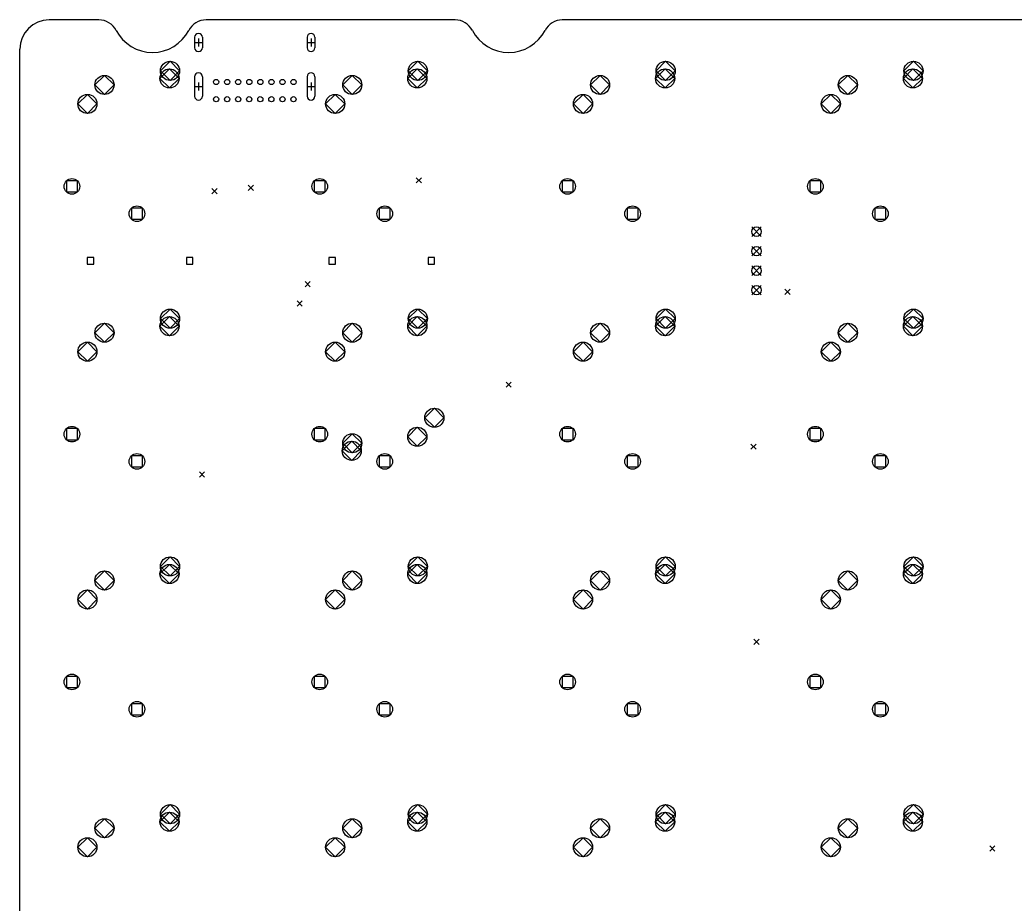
# Model space of a CAD drawing. Extents: x 8 to 295, y -192 to -55.
# Drawn here: x 10.1 to 86.6, y -123.3 to -55.3 of the extents above; entities that cross this region are included whole.
import ezdxf

# ---------------------------------------------------------------- set-up
doc = ezdxf.new("R2010")
doc.units = 0
doc.layers.add('BLACK', color=7, linetype='CONTINUOUS')

msp = doc.modelspace()

# ---------------------------------------------------------------- linework, layer by layer
at = {"layer": 'BLACK', "linetype": 'CONTINUOUS'}
for p, q in [((16.1175, -55.2937), (12.3, -55.2937)), ((43.5019, -55.2937), (24.3637, -55.2937)), ((104.8, -55.3), (51.7481, -55.2937)), ((23.48, -56.6327), (23.48, -57.4327)), ((23.48, -57.0328), (24.08, -57.0328)), ((23.78, -56.7327), (23.78, -57.3327)), ((24.08, -56.6327), (24.08, -57.4327)), ((32.13, -56.6327), (32.13, -57.4327)), ((32.13, -57.0328), (32.73, -57.0328)), ((32.43, -56.7327), (32.43, -57.3327)), ((32.73, -56.6327), (32.73, -57.4327)), ((10.05, -147.244), (10.05, -57.5437)), ((21.59, -58.4787), (20.855, -59.2137)), ((22.325, -59.2137), (21.59, -58.4787)), ((40.64, -58.4788), (39.905, -59.2138)), ((41.375, -59.2138), (40.64, -58.4788)), ((59.69, -58.4788), (58.955, -59.2138)), ((60.425, -59.2138), (59.69, -58.4788)), ((78.7401, -58.4788), (78.0051, -59.2138)), ((79.4751, -59.2138), (78.7401, -58.4788)), ((16.55, -59.5587), (15.815, -60.2937)), ((17.285, -60.2937), (16.55, -59.5587)), ((21.55, -59.0587), (20.815, -59.7937)), ((20.855, -59.2137), (21.59, -59.9487)), ((22.285, -59.7937), (21.55, -59.0587)), ((21.59, -59.9487), (22.325, -59.2137)), ((23.48, -59.6627), (23.48, -61.1627)), ((24.08, -59.6627), (24.08, -61.1627)), ((32.13, -59.6627), (32.13, -61.1627)), ((32.73, -59.6627), (32.73, -61.1627)), ((35.6, -59.5588), (34.865, -60.2938)), ((36.335, -60.2938), (35.6, -59.5588)), ((40.6, -59.0588), (39.865, -59.7938)), ((39.905, -59.2138), (40.64, -59.9488)), ((41.335, -59.7938), (40.6, -59.0588)), ((40.64, -59.9488), (41.375, -59.2138)), ((54.65, -59.5588), (53.915, -60.2938)), ((55.385, -60.2938), (54.65, -59.5588)), ((59.65, -59.0588), (58.915, -59.7938)), ((58.955, -59.2138), (59.69, -59.9488)), ((60.385, -59.7938), (59.65, -59.0588)), ((59.69, -59.9488), (60.425, -59.2138)), ((73.7001, -59.5588), (72.9651, -60.2938)), ((74.4351, -60.2938), (73.7001, -59.5588)), ((78.7001, -59.0588), (77.9651, -59.7938)), ((78.0051, -59.2138), (78.7401, -59.9488)), ((79.4351, -59.7938), (78.7001, -59.0588)), ((78.7401, -59.9488), (79.4751, -59.2138)), ((15.815, -60.2937), (16.55, -61.0287)), ((16.55, -61.0287), (17.285, -60.2937)), ((20.815, -59.7937), (21.55, -60.5287)), ((21.55, -60.5287), (22.285, -59.7937)), ((23.48, -60.4127), (24.08, -60.4127)), ((23.78, -60.1127), (23.78, -60.7127)), ((32.13, -60.4127), (32.73, -60.4127)), ((32.43, -60.1127), (32.43, -60.7127)), ((34.865, -60.2938), (35.6, -61.0288)), ((35.6, -61.0288), (36.335, -60.2938)), ((39.865, -59.7938), (40.6, -60.5288)), ((40.6, -60.5288), (41.335, -59.7938)), ((53.915, -60.2938), (54.65, -61.0288)), ((54.65, -61.0288), (55.385, -60.2938)), ((58.915, -59.7938), (59.65, -60.5288)), ((59.65, -60.5288), (60.385, -59.7938)), ((72.9651, -60.2938), (73.7001, -61.0288)), ((73.7001, -61.0288), (74.4351, -60.2938)), ((77.9651, -59.7938), (78.7001, -60.5288)), ((78.7001, -60.5288), (79.4351, -59.7938)), ((15.24, -61.0187), (14.505, -61.7537)), ((15.975, -61.7537), (15.24, -61.0187)), ((34.29, -61.0188), (33.555, -61.7538)), ((35.025, -61.7538), (34.29, -61.0188)), ((53.34, -61.0188), (52.605, -61.7538)), ((54.075, -61.7538), (53.34, -61.0188)), ((72.3901, -61.0188), (71.6551, -61.7538)), ((73.1251, -61.7538), (72.3901, -61.0188)), ((14.505, -61.7537), (15.24, -62.4887)), ((15.24, -62.4887), (15.975, -61.7537)), ((33.555, -61.7538), (34.29, -62.4888)), ((34.29, -62.4888), (35.025, -61.7538)), ((52.605, -61.7538), (53.34, -62.4888)), ((53.34, -62.4888), (54.075, -61.7538)), ((71.6551, -61.7538), (72.3901, -62.4888)), ((72.3901, -62.4888), (73.1251, -61.7538)), ((14.4742, -67.6695), (13.6257, -67.6695)), ((13.6257, -67.6695), (13.6257, -68.518)), ((14.4742, -68.518), (14.4742, -67.6695)), ((27.6, -68), (28, -68.4)), ((28, -68), (27.6, -68.4)), ((33.5243, -67.6695), (32.6758, -67.6695)), ((32.6758, -67.6695), (32.6758, -68.5181)), ((33.5243, -68.5181), (33.5243, -67.6695)), ((40.5194, -67.4275), (40.9194, -67.8275)), ((40.9194, -67.4275), (40.5194, -67.8275)), ((52.5743, -67.6695), (51.7258, -67.6695)), ((51.7258, -67.6695), (51.7258, -68.5181)), ((52.5743, -68.5181), (52.5743, -67.6695)), ((71.6243, -67.6695), (70.7758, -67.6695)), ((70.7758, -67.6695), (70.7758, -68.5181)), ((71.6243, -68.5181), (71.6243, -67.6695)), ((13.6257, -68.518), (14.4742, -68.518)), ((24.8031, -68.261), (25.2031, -68.661)), ((25.2031, -68.261), (24.8031, -68.661)), ((32.6758, -68.5181), (33.5243, -68.5181)), ((51.7258, -68.5181), (52.5743, -68.5181)), ((70.7758, -68.5181), (71.6243, -68.5181)), ((19.4742, -69.7695), (18.6257, -69.7695)), ((18.6257, -69.7695), (18.6257, -70.618)), ((19.4742, -70.618), (19.4742, -69.7695)), ((38.5243, -69.7695), (37.6758, -69.7695)), ((37.6758, -69.7695), (37.6758, -70.6181)), ((38.5243, -70.6181), (38.5243, -69.7695)), ((57.5743, -69.7695), (56.7258, -69.7695)), ((56.7258, -69.7695), (56.7258, -70.6181)), ((57.5743, -70.6181), (57.5743, -69.7695)), ((76.6243, -69.7695), (75.7758, -69.7695)), ((75.7758, -69.7695), (75.7758, -70.6181)), ((76.6243, -70.6181), (76.6243, -69.7695)), ((18.6257, -70.618), (19.4742, -70.618)), ((37.6758, -70.6181), (38.5243, -70.6181)), ((56.7258, -70.6181), (57.5743, -70.6181)), ((75.7758, -70.6181), (76.6243, -70.6181)), ((66.3067, -71.2067), (67.0433, -71.9433)), ((67.0433, -71.2067), (66.3067, -71.9433)), ((66.3067, -72.7067), (67.0433, -73.4433)), ((67.0433, -72.7067), (66.3067, -73.4433)), ((15.7256, -73.5713), (15.2306, -73.5713)), ((15.2306, -73.5713), (15.2306, -74.0663)), ((15.2306, -74.0663), (15.7256, -74.0663)), ((15.7256, -74.0663), (15.7256, -73.5713)), ((23.3456, -73.5713), (22.8506, -73.5713)), ((22.8506, -73.5713), (22.8506, -74.0663)), ((22.8506, -74.0663), (23.3456, -74.0663)), ((23.3456, -74.0663), (23.3456, -73.5713)), ((34.2994, -73.5713), (33.8044, -73.5713)), ((33.8044, -73.5713), (33.8044, -74.0663)), ((33.8044, -74.0663), (34.2994, -74.0663)), ((34.2994, -74.0663), (34.2994, -73.5713)), ((41.9194, -73.5713), (41.4244, -73.5713)), ((41.4244, -73.5713), (41.4244, -74.0663)), ((41.4244, -74.0663), (41.9194, -74.0663)), ((41.9194, -74.0663), (41.9194, -73.5713)), ((66.3067, -74.2067), (67.0433, -74.9433)), ((67.0433, -74.2067), (66.3067, -74.9433)), ((31.9761, -75.4048), (32.3761, -75.8048)), ((32.3761, -75.4048), (31.9761, -75.8048)), ((66.3067, -75.7067), (67.0433, -76.4433)), ((67.0433, -75.7067), (66.3067, -76.4433)), ((68.8563, -76.0001), (69.2563, -76.4001)), ((69.2563, -76.0001), (68.8563, -76.4001)), ((31.3541, -76.9041), (31.7541, -77.3041)), ((31.7541, -76.9041), (31.3541, -77.3041)), ((21.59, -77.5288), (20.855, -78.2638)), ((22.325, -78.2638), (21.59, -77.5288)), ((40.64, -77.5288), (39.905, -78.2638)), ((41.375, -78.2638), (40.64, -77.5288)), ((59.69, -77.5288), (58.955, -78.2638)), ((60.425, -78.2638), (59.69, -77.5288)), ((78.7401, -77.5288), (78.0051, -78.2638)), ((79.4751, -78.2638), (78.7401, -77.5288)), ((16.55, -78.6088), (15.815, -79.3438)), ((17.285, -79.3438), (16.55, -78.6088)), ((21.55, -78.1088), (20.815, -78.8438)), ((20.855, -78.2638), (21.59, -78.9988)), ((22.285, -78.8438), (21.55, -78.1088)), ((21.59, -78.9988), (22.325, -78.2638)), ((35.6, -78.6088), (34.865, -79.3438)), ((36.335, -79.3438), (35.6, -78.6088)), ((40.6, -78.1088), (39.865, -78.8438)), ((39.905, -78.2638), (40.64, -78.9988)), ((41.335, -78.8438), (40.6, -78.1088)), ((40.64, -78.9988), (41.375, -78.2638)), ((54.65, -78.6088), (53.915, -79.3438)), ((55.385, -79.3438), (54.65, -78.6088)), ((59.65, -78.1088), (58.915, -78.8438)), ((58.955, -78.2638), (59.69, -78.9988)), ((60.385, -78.8438), (59.65, -78.1088)), ((59.69, -78.9988), (60.425, -78.2638)), ((73.7001, -78.6088), (72.9651, -79.3438)), ((74.4351, -79.3438), (73.7001, -78.6088)), ((78.7001, -78.1088), (77.9651, -78.8438)), ((78.0051, -78.2638), (78.7401, -78.9988)), ((79.4351, -78.8438), (78.7001, -78.1088)), ((78.7401, -78.9988), (79.4751, -78.2638)), ((15.815, -79.3438), (16.55, -80.0788)), ((16.55, -80.0788), (17.285, -79.3438)), ((20.815, -78.8438), (21.55, -79.5788)), ((21.55, -79.5788), (22.285, -78.8438)), ((34.865, -79.3438), (35.6, -80.0788)), ((35.6, -80.0788), (36.335, -79.3438)), ((39.865, -78.8438), (40.6, -79.5788)), ((40.6, -79.5788), (41.335, -78.8438)), ((53.915, -79.3438), (54.65, -80.0788)), ((54.65, -80.0788), (55.385, -79.3438)), ((58.915, -78.8438), (59.65, -79.5788)), ((59.65, -79.5788), (60.385, -78.8438)), ((72.9651, -79.3438), (73.7001, -80.0788)), ((73.7001, -80.0788), (74.4351, -79.3438)), ((77.9651, -78.8438), (78.7001, -79.5788)), ((78.7001, -79.5788), (79.4351, -78.8438)), ((15.24, -80.0688), (14.505, -80.8038)), ((15.975, -80.8038), (15.24, -80.0688)), ((34.29, -80.0688), (33.555, -80.8038)), ((35.025, -80.8038), (34.29, -80.0688)), ((53.34, -80.0688), (52.605, -80.8038)), ((54.075, -80.8038), (53.34, -80.0688)), ((72.3901, -80.0688), (71.6551, -80.8038)), ((73.1251, -80.8038), (72.3901, -80.0688)), ((14.505, -80.8038), (15.24, -81.5388)), ((15.24, -81.5388), (15.975, -80.8038)), ((33.555, -80.8038), (34.29, -81.5388)), ((34.29, -81.5388), (35.025, -80.8038)), ((52.605, -80.8038), (53.34, -81.5388)), ((53.34, -81.5388), (54.075, -80.8038)), ((71.6551, -80.8038), (72.3901, -81.5388)), ((72.3901, -81.5388), (73.1251, -80.8038)), ((47.425, -83.1437), (47.825, -83.5438)), ((47.825, -83.1437), (47.425, -83.5438)), ((41.91, -85.1488), (41.175, -85.8838)), ((42.645, -85.8838), (41.91, -85.1488)), ((41.175, -85.8838), (41.91, -86.6188)), ((41.91, -86.6188), (42.645, -85.8838)), ((14.4743, -86.7196), (13.6257, -86.7196)), ((13.6257, -86.7196), (13.6257, -87.5681)), ((14.4743, -87.5681), (14.4743, -86.7196)), ((33.5243, -86.7196), (32.6758, -86.7196)), ((32.6758, -86.7196), (32.6758, -87.5681)), ((33.5243, -87.5681), (33.5243, -86.7196)), ((35.6, -87.1088), (34.865, -87.8438)), ((36.335, -87.8438), (35.6, -87.1088)), ((40.6, -86.6088), (39.865, -87.3438)), ((41.335, -87.3438), (40.6, -86.6088)), ((52.5743, -86.7196), (51.7258, -86.7196)), ((51.7258, -86.7196), (51.7258, -87.5681)), ((52.5743, -87.5681), (52.5743, -86.7196)), ((71.6243, -86.7196), (70.7758, -86.7196)), ((70.7758, -86.7196), (70.7758, -87.5681)), ((71.6243, -87.5681), (71.6243, -86.7196)), ((13.6257, -87.5681), (14.4743, -87.5681)), ((32.6758, -87.5681), (33.5243, -87.5681)), ((35.56, -87.6888), (34.825, -88.4238)), ((34.865, -87.8438), (35.6, -88.5788)), ((36.295, -88.4238), (35.56, -87.6888)), ((35.6, -88.5788), (36.335, -87.8438)), ((39.865, -87.3438), (40.6, -88.0788)), ((40.6, -88.0788), (41.335, -87.3438)), ((51.7258, -87.5681), (52.5743, -87.5681)), ((66.2369, -87.9062), (66.6369, -88.3062)), ((66.6369, -87.9062), (66.2369, -88.3062)), ((70.7758, -87.5681), (71.6243, -87.5681)), ((34.825, -88.4238), (35.56, -89.1588)), ((35.56, -89.1588), (36.295, -88.4238)), ((19.4743, -88.8196), (18.6257, -88.8196)), ((18.6257, -88.8196), (18.6257, -89.6681)), ((19.4743, -89.6681), (19.4743, -88.8196)), ((38.5243, -88.8196), (37.6758, -88.8196)), ((37.6758, -88.8196), (37.6758, -89.6681)), ((38.5243, -89.6681), (38.5243, -88.8196)), ((57.5743, -88.8196), (56.7258, -88.8196)), ((56.7258, -88.8196), (56.7258, -89.6681)), ((57.5743, -89.6681), (57.5743, -88.8196)), ((76.6243, -88.8196), (75.7758, -88.8196)), ((75.7758, -88.8196), (75.7758, -89.6681)), ((76.6243, -89.6681), (76.6243, -88.8196)), ((18.6257, -89.6681), (19.4743, -89.6681)), ((23.8506, -90.0494), (24.2506, -90.4494)), ((24.2506, -90.0494), (23.8506, -90.4494)), ((37.6758, -89.6681), (38.5243, -89.6681)), ((56.7258, -89.6681), (57.5743, -89.6681)), ((75.7758, -89.6681), (76.6243, -89.6681)), ((21.55, -97.1588), (20.815, -97.8938)), ((21.59, -96.5788), (20.855, -97.3138)), ((22.285, -97.8938), (21.55, -97.1588)), ((22.325, -97.3138), (21.59, -96.5788)), ((40.6, -97.1588), (39.865, -97.8938)), ((40.64, -96.5788), (39.905, -97.3138)), ((41.335, -97.8938), (40.6, -97.1588)), ((41.375, -97.3138), (40.64, -96.5788)), ((59.65, -97.1588), (58.915, -97.8938)), ((59.69, -96.5788), (58.955, -97.3138)), ((60.385, -97.8938), (59.65, -97.1588)), ((60.425, -97.3138), (59.69, -96.5788)), ((78.7001, -97.1588), (77.9651, -97.8938)), ((78.7401, -96.5788), (78.0051, -97.3138)), ((79.4351, -97.8938), (78.7001, -97.1588)), ((79.4751, -97.3138), (78.7401, -96.5788)), ((16.55, -97.6588), (15.815, -98.3938)), ((17.285, -98.3938), (16.55, -97.6588)), ((20.815, -97.8938), (21.55, -98.6288)), ((20.855, -97.3138), (21.59, -98.0488)), ((21.55, -98.6288), (22.285, -97.8938)), ((21.59, -98.0488), (22.325, -97.3138)), ((35.6, -97.6588), (34.865, -98.3938)), ((36.335, -98.3938), (35.6, -97.6588)), ((39.865, -97.8938), (40.6, -98.6288)), ((39.905, -97.3138), (40.64, -98.0488)), ((40.6, -98.6288), (41.335, -97.8938)), ((40.64, -98.0488), (41.375, -97.3138)), ((54.65, -97.6588), (53.915, -98.3938)), ((55.385, -98.3938), (54.65, -97.6588)), ((58.915, -97.8938), (59.65, -98.6288)), ((58.955, -97.3138), (59.69, -98.0488)), ((59.65, -98.6288), (60.385, -97.8938)), ((59.69, -98.0488), (60.425, -97.3138)), ((73.7001, -97.6588), (72.9651, -98.3938)), ((74.4351, -98.3938), (73.7001, -97.6588)), ((77.9651, -97.8938), (78.7001, -98.6288)), ((78.0051, -97.3138), (78.7401, -98.0488)), ((78.7001, -98.6288), (79.4351, -97.8938)), ((78.7401, -98.0488), (79.4751, -97.3138)), ((15.815, -98.3938), (16.55, -99.1288)), ((16.55, -99.1288), (17.285, -98.3938)), ((34.865, -98.3938), (35.6, -99.1288)), ((35.6, -99.1288), (36.335, -98.3938)), ((53.915, -98.3938), (54.65, -99.1288)), ((54.65, -99.1288), (55.385, -98.3938)), ((72.9651, -98.3938), (73.7001, -99.1288)), ((73.7001, -99.1288), (74.4351, -98.3938)), ((15.24, -99.1188), (14.505, -99.8538)), ((15.975, -99.8538), (15.24, -99.1188)), ((34.29, -99.1188), (33.555, -99.8538)), ((35.025, -99.8538), (34.29, -99.1188)), ((53.34, -99.1188), (52.605, -99.8538)), ((54.075, -99.8538), (53.34, -99.1188)), ((72.3901, -99.1188), (71.6551, -99.8538)), ((73.1251, -99.8538), (72.3901, -99.1188)), ((14.505, -99.8538), (15.24, -100.589)), ((15.24, -100.589), (15.975, -99.8538)), ((33.555, -99.8538), (34.29, -100.589)), ((34.29, -100.589), (35.025, -99.8538)), ((52.605, -99.8538), (53.34, -100.589)), ((53.34, -100.589), (54.075, -99.8538)), ((71.6551, -99.8538), (72.3901, -100.589)), ((72.3901, -100.589), (73.1251, -99.8538)), ((66.475, -102.908), (66.875, -103.308)), ((66.875, -102.908), (66.475, -103.308)), ((14.4743, -105.77), (13.6257, -105.77)), ((13.6257, -105.77), (13.6257, -106.618)), ((14.4743, -106.618), (14.4743, -105.77)), ((33.5243, -105.77), (32.6758, -105.77)), ((32.6758, -105.77), (32.6758, -106.618)), ((33.5243, -106.618), (33.5243, -105.77)), ((52.5743, -105.77), (51.7258, -105.77)), ((51.7258, -105.77), (51.7258, -106.618)), ((52.5743, -106.618), (52.5743, -105.77)), ((71.6243, -105.77), (70.7758, -105.77)), ((70.7758, -105.77), (70.7758, -106.618)), ((71.6243, -106.618), (71.6243, -105.77)), ((13.6257, -106.618), (14.4743, -106.618)), ((32.6758, -106.618), (33.5243, -106.618)), ((51.7258, -106.618), (52.5743, -106.618)), ((70.7758, -106.618), (71.6243, -106.618)), ((19.4743, -107.87), (18.6257, -107.87)), ((18.6257, -107.87), (18.6257, -108.718)), ((19.4743, -108.718), (19.4743, -107.87)), ((38.5243, -107.87), (37.6758, -107.87)), ((37.6758, -107.87), (37.6758, -108.718)), ((38.5243, -108.718), (38.5243, -107.87)), ((57.5743, -107.87), (56.7258, -107.87)), ((56.7258, -107.87), (56.7258, -108.718)), ((57.5743, -108.718), (57.5743, -107.87)), ((76.6243, -107.87), (75.7758, -107.87)), ((75.7758, -107.87), (75.7758, -108.718)), ((76.6243, -108.718), (76.6243, -107.87)), ((18.6257, -108.718), (19.4743, -108.718)), ((37.6758, -108.718), (38.5243, -108.718)), ((56.7258, -108.718), (57.5743, -108.718)), ((75.7758, -108.718), (76.6243, -108.718)), ((21.55, -116.209), (20.815, -116.944)), ((21.59, -115.629), (20.855, -116.364)), ((22.285, -116.944), (21.55, -116.209)), ((22.325, -116.364), (21.59, -115.629)), ((40.6, -116.209), (39.865, -116.944)), ((40.64, -115.629), (39.905, -116.364)), ((41.335, -116.944), (40.6, -116.209)), ((41.375, -116.364), (40.64, -115.629)), ((59.65, -116.209), (58.915, -116.944)), ((59.69, -115.629), (58.955, -116.364)), ((60.385, -116.944), (59.65, -116.209)), ((60.425, -116.364), (59.69, -115.629)), ((78.7001, -116.209), (77.9651, -116.944)), ((78.7401, -115.629), (78.0051, -116.364)), ((79.4351, -116.944), (78.7001, -116.209)), ((79.4751, -116.364), (78.7401, -115.629)), ((16.55, -116.709), (15.815, -117.444)), ((17.285, -117.444), (16.55, -116.709)), ((20.815, -116.944), (21.55, -117.679)), ((20.855, -116.364), (21.59, -117.099)), ((21.55, -117.679), (22.285, -116.944)), ((21.59, -117.099), (22.325, -116.364)), ((35.6, -116.709), (34.865, -117.444)), ((36.335, -117.444), (35.6, -116.709)), ((39.865, -116.944), (40.6, -117.679)), ((39.905, -116.364), (40.64, -117.099)), ((40.6, -117.679), (41.335, -116.944)), ((40.64, -117.099), (41.375, -116.364)), ((54.65, -116.709), (53.915, -117.444)), ((55.385, -117.444), (54.65, -116.709)), ((58.915, -116.944), (59.65, -117.679)), ((58.955, -116.364), (59.69, -117.099)), ((59.65, -117.679), (60.385, -116.944)), ((59.69, -117.099), (60.425, -116.364)), ((73.7001, -116.709), (72.9651, -117.444)), ((74.4351, -117.444), (73.7001, -116.709)), ((77.9651, -116.944), (78.7001, -117.679)), ((78.0051, -116.364), (78.7401, -117.099)), ((78.7001, -117.679), (79.4351, -116.944)), ((78.7401, -117.099), (79.4751, -116.364)), ((15.815, -117.444), (16.55, -118.179)), ((16.55, -118.179), (17.285, -117.444)), ((34.865, -117.444), (35.6, -118.179)), ((35.6, -118.179), (36.335, -117.444)), ((53.915, -117.444), (54.65, -118.179)), ((54.65, -118.179), (55.385, -117.444)), ((72.9651, -117.444), (73.7001, -118.179)), ((73.7001, -118.179), (74.4351, -117.444)), ((15.24, -118.169), (14.505, -118.904)), ((15.975, -118.904), (15.24, -118.169)), ((34.29, -118.169), (33.555, -118.904)), ((35.025, -118.904), (34.29, -118.169)), ((53.34, -118.169), (52.605, -118.904)), ((54.075, -118.904), (53.34, -118.169)), ((72.3901, -118.169), (71.6551, -118.904)), ((73.1251, -118.904), (72.3901, -118.169)), ((14.505, -118.904), (15.24, -119.639)), ((15.24, -119.639), (15.975, -118.904)), ((33.555, -118.904), (34.29, -119.639)), ((34.29, -119.639), (35.025, -118.904)), ((52.605, -118.904), (53.34, -119.639)), ((53.34, -119.639), (54.075, -118.904)), ((71.6551, -118.904), (72.3901, -119.639)), ((72.3901, -119.639), (73.1251, -118.904)), ((84.6, -118.8), (85, -119.2)), ((85, -118.8), (84.6, -119.2))]:
    msp.add_line(p, q, dxfattribs=at)
at = {"layer": 'BLACK'}
for centre, radius in [((21.59, -59.2137), 0.735), ((40.64, -59.2138), 0.735), ((59.69, -59.2138), 0.735), ((78.7401, -59.2138), 0.735), ((16.55, -60.2937), 0.735), ((21.55, -59.7937), 0.735), ((35.6, -60.2938), 0.735), ((40.6, -59.7938), 0.735), ((54.65, -60.2938), 0.735), ((59.65, -59.7938), 0.735), ((73.7001, -60.2938), 0.735), ((78.7001, -59.7938), 0.735), ((25.13, -60.0677), 0.2), ((25.985, -60.0677), 0.2), ((26.835, -60.0677), 0.2), ((27.685, -60.0677), 0.2), ((28.535, -60.0677), 0.2), ((29.385, -60.0677), 0.2), ((30.235, -60.0677), 0.2), ((31.085, -60.0677), 0.2), ((15.24, -61.7537), 0.735), ((25.13, -61.3927), 0.2), ((25.98, -61.3927), 0.2), ((26.83, -61.3927), 0.2), ((27.68, -61.3927), 0.2), ((28.53, -61.3927), 0.2), ((29.38, -61.3927), 0.2), ((30.23, -61.3927), 0.2), ((31.08, -61.3927), 0.2), ((34.29, -61.7538), 0.735), ((53.34, -61.7538), 0.735), ((72.3901, -61.7538), 0.735), ((14.05, -68.0938), 0.6), ((33.1, -68.0938), 0.6), ((52.15, -68.0938), 0.6), ((71.2001, -68.0938), 0.6), ((19.05, -70.1937), 0.6), ((38.1, -70.1938), 0.6), ((57.15, -70.1938), 0.6), ((76.2001, -70.1938), 0.6), ((66.675, -71.575), 0.3683), ((66.675, -73.075), 0.3683), ((66.675, -74.575), 0.3683), ((66.675, -76.075), 0.3683), ((21.59, -78.2638), 0.735), ((40.64, -78.2638), 0.735), ((59.69, -78.2638), 0.735), ((78.7401, -78.2638), 0.735), ((16.55, -79.3438), 0.735), ((21.55, -78.8438), 0.735), ((35.6, -79.3438), 0.735), ((40.6, -78.8438), 0.735), ((54.65, -79.3438), 0.735), ((59.65, -78.8438), 0.735), ((73.7001, -79.3438), 0.735), ((78.7001, -78.8438), 0.735), ((15.24, -80.8038), 0.735), ((34.29, -80.8038), 0.735), ((53.34, -80.8038), 0.735), ((72.3901, -80.8038), 0.735), ((41.91, -85.8838), 0.735), ((14.05, -87.1438), 0.6), ((33.1, -87.1438), 0.6), ((35.6, -87.8438), 0.735), ((40.6, -87.3438), 0.735), ((52.15, -87.1438), 0.6), ((71.2001, -87.1438), 0.6), ((35.56, -88.4238), 0.735), ((19.05, -89.2438), 0.6), ((38.1, -89.2438), 0.6), ((57.15, -89.2438), 0.6), ((76.2001, -89.2438), 0.6), ((21.55, -97.8938), 0.735), ((21.59, -97.3138), 0.735), ((40.6, -97.8938), 0.735), ((40.64, -97.3138), 0.735), ((59.65, -97.8938), 0.735), ((59.69, -97.3138), 0.735), ((78.7001, -97.8938), 0.735), ((78.7401, -97.3138), 0.735), ((16.55, -98.3938), 0.735), ((35.6, -98.3938), 0.735), ((54.65, -98.3938), 0.735), ((73.7001, -98.3938), 0.735), ((15.24, -99.8538), 0.735), ((34.29, -99.8538), 0.735), ((53.34, -99.8538), 0.735), ((72.3901, -99.8538), 0.735), ((14.05, -106.194), 0.6), ((33.1, -106.194), 0.6), ((52.15, -106.194), 0.6), ((71.2001, -106.194), 0.6), ((19.05, -108.294), 0.6), ((38.1, -108.294), 0.6), ((57.15, -108.294), 0.6), ((76.2001, -108.294), 0.6), ((21.55, -116.944), 0.735), ((21.59, -116.364), 0.735), ((40.6, -116.944), 0.735), ((40.64, -116.364), 0.735), ((59.65, -116.944), 0.735), ((59.69, -116.364), 0.735), ((78.7001, -116.944), 0.735), ((78.7401, -116.364), 0.735), ((16.55, -117.444), 0.735), ((35.6, -117.444), 0.735), ((54.65, -117.444), 0.735), ((73.7001, -117.444), 0.735), ((15.24, -118.904), 0.735), ((34.29, -118.904), 0.735), ((53.34, -118.904), 0.735), ((72.3901, -118.904), 0.735)]:
    msp.add_circle(centre, radius, dxfattribs=at)
for centre, radius, start, end in [((12.3, -57.5437), 2.25, 90, 180), ((16.1175, -56.7938), 1.5001, 27.5413, 89.9995), ((24.3637, -56.7938), 1.5, 89.9991, 152.458), ((43.5019, -56.7938), 1.5001, 27.5417, 90.0003), ((51.7481, -56.7938), 1.5, 89.9998, 152.458), ((20.2406, -54.6437), 3.15, -152.46, -27.5399), ((23.78, -56.6327), 0.3, 0, 180), ((32.43, -56.6327), 0.3, 0, 180), ((47.625, -54.6437), 3.15, -152.46, -27.5399), ((23.78, -57.4327), 0.3, 180, 360), ((32.43, -57.4327), 0.3, 180, 360), ((23.78, -59.6627), 0.3, 0, 180), ((32.43, -59.6627), 0.3, 0, 180), ((23.78, -61.1627), 0.3, 180, 360), ((32.43, -61.1627), 0.3, 180, 360)]:
    msp.add_arc(centre, radius, start, end, dxfattribs=at)

doc.saveas('drawing.dxf')
